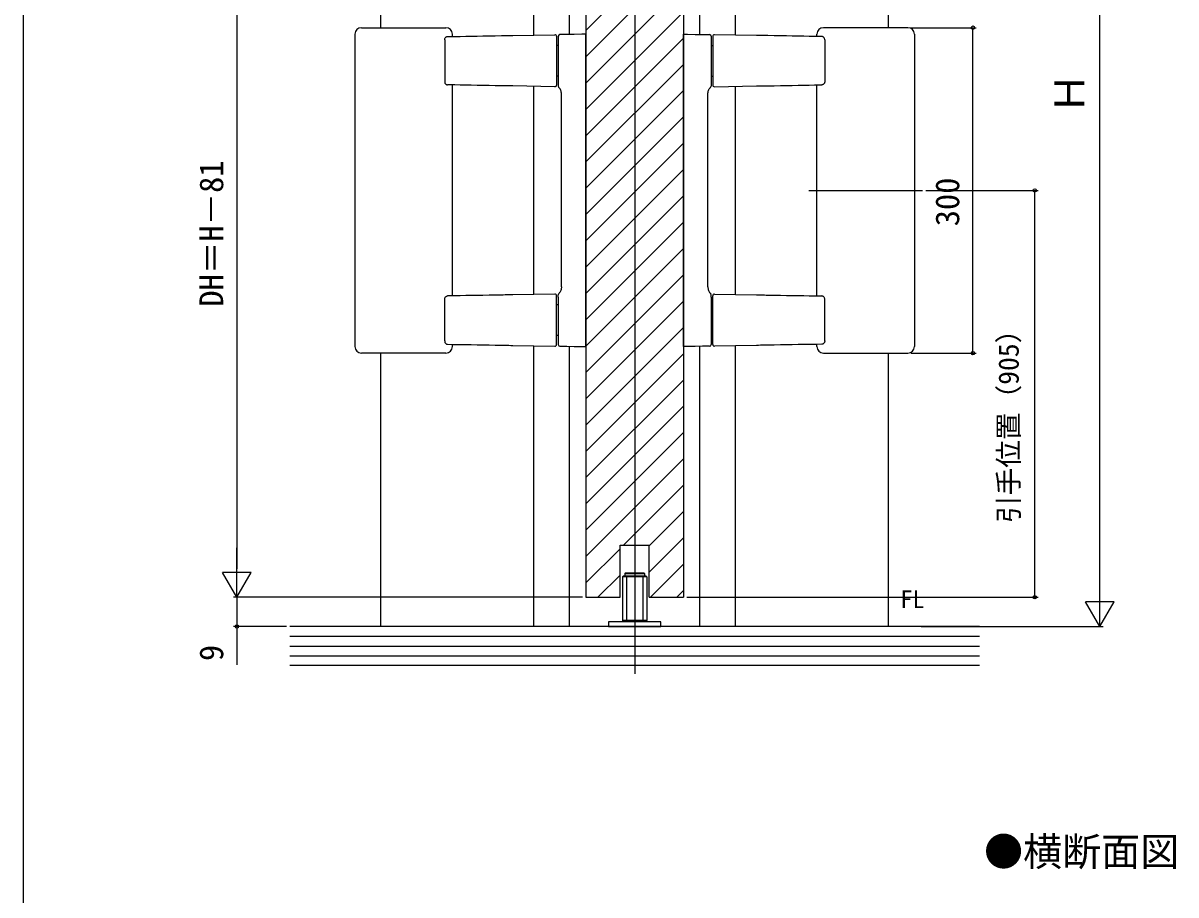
# Model space of a CAD drawing. Units: millimetres, scale not verified. Extents: x -438 to 438, y -652 to 649.
# Drawn here: x -437.5 to -83.1, y -10.7 to 257.2 of the extents above; entities that cross this region are included whole.
import ezdxf
from ezdxf.enums import TextEntityAlignment as Align

# ---------------------------------------------------------------- set-up
doc = ezdxf.new("R2010")
doc.units = ezdxf.units.MM
doc.header["$LTSCALE"] = 4
for name, color, linetype in [('0-2_USER1', 3, 'Continuous'), ('0-5_YKK_12', 2, 'Continuous'), ('0-6_YKK_13', 4, 'Continuous'), ('0-7_YKK_D', 6, 'Continuous'), ('0-8_YKK_ZWAK', 7, 'Continuous'), ('0-9_YSS_K', 3, 'Continuous')]:
    doc.layers.add(name, color=color, linetype=linetype)
doc.styles.add('ＭＳ ゴシック', font='')
doc.styles.get('ＭＳ ゴシック').set_extended_font_data('MS Gothic')

msp = doc.modelspace()

# ---------------------------------------------------------------- linework, layer by layer
at = {"layer": '0-5_YKK_12'}
for p, q in [((-249.5, 448.3), (-249.5, 57.3)), ((-327.5, 255.803), (-327.5, 400.8)), ((-171.5, 255.803), (-171.5, 400.8)), ((-280.5, 253.531), (-280.5, 376.8)), ((-218.5, 253.531), (-218.5, 376.6)), ((-269.5, 253.716), (-269.5, 337.8)), ((-229.5, 253.716), (-229.5, 337.8)), ((-264.5, 329.3), (-264.5, 80.803)), ((-264.5, 254.947), (-234.5, 284.947)), ((-264.5, 246.865), (-234.5, 276.865)), ((-264.5, 238.783), (-234.5, 268.783)), ((-264.5, 230.701), (-234.5, 260.701)), ((-264.5, 222.619), (-234.5, 252.619)), ((-264.5, 214.536), (-234.5, 244.536)), ((-280.5, 173.831), (-280.5, 237.775)), ((-218.5, 173.831), (-218.5, 237.775)), ((-264.5, 206.454), (-234.5, 236.454)), ((-264.5, 198.372), (-234.5, 228.372)), ((-264.5, 190.29), (-234.5, 220.29)), ((-264.5, 182.207), (-234.5, 212.207)), ((-196, 205.803), (-161, 205.803)), ((-264.5, 174.125), (-234.5, 204.125)), ((-264.5, 166.043), (-234.5, 196.043)), ((-264.5, 157.961), (-234.5, 187.961)), ((-264.5, 149.878), (-234.5, 179.878)), ((-264.5, 141.796), (-234.5, 171.796)), ((-264.5, 133.714), (-234.5, 163.714)), ((-280.5, 71.8), (-280.5, 158.075)), ((-269.5, 71.8), (-269.5, 157.89)), ((-229.5, 71.8), (-229.5, 157.89)), ((-218.5, 71.8), (-218.5, 158.075)), ((-327.5, 71.8), (-327.5, 155.803)), ((-264.5, 125.632), (-234.5, 155.632)), ((-171.5, 71.8), (-171.5, 155.803)), ((-264.5, 117.55), (-234.5, 147.55)), ((-264.5, 109.467), (-234.5, 139.467)), ((-264.5, 101.385), (-234.5, 131.385)), ((-264.5, 93.303), (-234.5, 123.303)), ((-252.917, 96.803), (-234.5, 115.221)), ((-245, 96.638), (-234.5, 107.138)), ((-264.5, 85.221), (-254, 95.721)), ((-245, 88.556), (-234.5, 99.056)), ((-245, 80.803), (-245, 96.803)), ((-244.671, 80.803), (-234.5, 90.974)), ((-260.835, 80.803), (-254, 87.638)), ((-236.588, 80.803), (-234.5, 82.892)), ((-264.5, 80.803), (-254, 80.803)), ((-245, 80.803), (-234.5, 80.803))]:
    msp.add_line(p, q, dxfattribs=at)
for points in [[(-264.5, 329.3), (-234.5, 329.3), (-234.5, 80.803)], [(-254, 80.803), (-254, 96.803), (-245, 96.803)]]:
    msp.add_lwpolyline(points, dxfattribs=at)
at = {"layer": '0-6_YKK_13'}
for p, q in [((-333.5, 255.803), (-330.528, 255.803)), ((-330.528, 255.803), (-328.985, 255.803)), ((-328.985, 255.803), (-312.015, 255.803)), ((-312.015, 255.803), (-310.472, 255.803)), ((-310.472, 255.803), (-307.5, 255.803)), ((-188.528, 255.803), (-191.5, 255.803)), ((-186.985, 255.803), (-188.528, 255.803)), ((-170.015, 255.803), (-186.985, 255.803)), ((-168.472, 255.803), (-170.015, 255.803)), ((-165.5, 255.803), (-168.472, 255.803)), ((-335.5, 253.803), (-335.5, 157.803)), ((-307.906, 252.06), (-307.906, 239.247)), ((-307.074, 253.066), (-305.306, 253.098)), ((-305.5, 253.095), (-305.5, 253.803)), ((-286.927, 253.419), (-274.009, 253.644)), ((-273.5, 253.144), (-273.5, 238.162)), ((-273, 252.668), (-273, 238.579)), ((-264.5, 253.803), (-265.772, 253.781)), ((-264.5, 252.804), (-264.5, 253.803)), ((-264.5, 158.803), (-264.5, 252.804)), ((-234.5, 253.803), (-233.228, 253.781)), ((-234.5, 252.804), (-234.5, 253.803)), ((-234.5, 158.803), (-234.5, 252.804)), ((-226, 252.668), (-226, 238.579)), ((-225.5, 253.144), (-225.5, 238.162)), ((-212.073, 253.419), (-224.991, 253.644)), ((-191.926, 253.066), (-193.694, 253.098)), ((-193.5, 253.095), (-193.5, 253.803)), ((-191.094, 252.06), (-191.094, 239.247)), ((-163.5, 253.803), (-163.5, 157.803)), ((-273, 250.353), (-273.5, 250.353)), ((-226, 250.353), (-225.5, 250.353)), ((-305.306, 238.208), (-307.074, 238.24)), ((-305.5, 173.395), (-305.5, 238.212)), ((-274.009, 237.662), (-286.927, 237.888)), ((-273, 240.953), (-273.5, 240.953)), ((-226, 240.953), (-225.5, 240.953)), ((-224.991, 237.662), (-212.073, 237.888)), ((-193.694, 238.208), (-191.926, 238.24)), ((-193.5, 173.395), (-193.5, 238.212)), ((-272, 176.204), (-272, 235.403)), ((-227, 176.204), (-227, 235.403)), ((-274.009, 173.944), (-286.927, 173.719)), ((-224.991, 173.944), (-212.073, 173.719)), ((-307.906, 159.547), (-307.906, 172.36)), ((-305.306, 173.398), (-307.074, 173.366)), ((-273.5, 158.462), (-273.5, 173.444)), ((-273, 170.653), (-273.5, 170.653)), ((-273, 173.028), (-273, 158.938)), ((-226, 173.028), (-226, 158.938)), ((-226, 170.653), (-225.5, 170.653)), ((-225.5, 158.462), (-225.5, 173.444)), ((-193.694, 173.398), (-191.926, 173.366)), ((-191.094, 159.547), (-191.094, 172.36)), ((-273, 161.253), (-273.5, 161.253)), ((-226, 161.253), (-225.5, 161.253)), ((-307.074, 158.54), (-305.306, 158.508)), ((-305.5, 157.803), (-305.5, 158.512)), ((-286.927, 158.188), (-274.009, 157.962)), ((-212.073, 158.188), (-224.991, 157.962)), ((-191.926, 158.54), (-193.694, 158.508)), ((-193.5, 157.803), (-193.5, 158.512)), ((-330.528, 155.803), (-333.5, 155.803)), ((-328.985, 155.803), (-330.528, 155.803)), ((-312.015, 155.803), (-328.985, 155.803)), ((-310.472, 155.803), (-312.015, 155.803)), ((-307.5, 155.803), (-310.472, 155.803)), ((-191.5, 155.803), (-188.528, 155.803)), ((-188.528, 155.803), (-186.985, 155.803)), ((-186.985, 155.803), (-170.015, 155.803)), ((-170.015, 155.803), (-168.472, 155.803)), ((-168.472, 155.803), (-165.5, 155.803)), ((-253.25, 87.1), (-253.05, 87.3)), ((-245.95, 87.3), (-253.05, 87.3)), ((-252.5, 88.1), (-252.3, 88.3)), ((-252.5, 88.1), (-252.5, 87.3)), ((-252.5, 88.1), (-246.5, 88.1)), ((-252.3, 88.3), (-246.7, 88.3)), ((-252, 87.3), (-252, 73.3)), ((-247, 87.3), (-247, 73.3)), ((-246.5, 88.1), (-246.7, 88.3)), ((-246.5, 88.1), (-246.5, 87.3)), ((-245.75, 87.1), (-245.95, 87.3)), ((-245.75, 87.1), (-245.75, 73.7)), ((-249.5, 83.725), (-249.5, 62.968)), ((-245.75, 73.7), (-253.25, 73.7)), ((-253.05, 73.5), (-253.25, 73.7)), ((-245.95, 73.5), (-253.05, 73.5)), ((-245.95, 73.5), (-245.75, 73.7))]:
    msp.add_line(p, q, dxfattribs=at)
for points in [[(-307.906, 252.06), (-307.9, 252.216), (-307.868, 252.368), (-307.82, 252.51), (-307.754, 252.641), (-307.672, 252.759), (-307.576, 252.861), (-307.466, 252.945), (-307.344, 253.009), (-307.212, 253.052), (-307.074, 253.066)], [(-305.306, 253.098), (-305.113, 253.101), (-304.935, 253.105), (-304.779, 253.107)], [(-304.779, 253.107), (-303.133, 253.136), (-301.444, 253.165), (-299.713, 253.196), (-297.941, 253.227), (-296.129, 253.258), (-294.28, 253.29), (-292.394, 253.323), (-290.473, 253.357)], [(-290.473, 253.357), (-289.929, 253.366), (-289.359, 253.376), (-288.77, 253.387), (-288.165, 253.397), (-287.549, 253.408), (-286.927, 253.419)], [(-273, 253.163), (-273, 253.153), (-273, 253.122), (-273, 253.069), (-273, 252.995), (-273, 252.901), (-273, 252.789), (-273, 252.668)], [(-265.772, 253.781), (-268.073, 253.741), (-270.32, 253.702), (-272.509, 253.663)], [(-233.228, 253.781), (-230.927, 253.741), (-228.68, 253.702), (-226.491, 253.663)], [(-226, 253.163), (-226, 253.153), (-226, 253.122), (-226, 253.069), (-226, 252.995), (-226, 252.901), (-226, 252.789), (-226, 252.668)], [(-208.527, 253.357), (-209.071, 253.366), (-209.641, 253.376), (-210.23, 253.387), (-210.835, 253.397), (-211.451, 253.408), (-212.073, 253.419)], [(-194.221, 253.107), (-195.867, 253.136), (-197.556, 253.165), (-199.287, 253.196), (-201.059, 253.227), (-202.871, 253.258), (-204.72, 253.29), (-206.606, 253.323), (-208.527, 253.357)], [(-193.694, 253.098), (-193.887, 253.101), (-194.065, 253.105), (-194.221, 253.107)], [(-191.094, 252.06), (-191.1, 252.216), (-191.132, 252.368), (-191.18, 252.51), (-191.246, 252.641), (-191.328, 252.759), (-191.424, 252.861), (-191.534, 252.945), (-191.656, 253.009), (-191.788, 253.052), (-191.926, 253.066)], [(-307.906, 239.247), (-307.9, 239.091), (-307.868, 238.939), (-307.82, 238.796), (-307.754, 238.665), (-307.672, 238.548), (-307.576, 238.446), (-307.466, 238.361), (-307.344, 238.297), (-307.212, 238.254), (-307.074, 238.24)], [(-304.779, 238.199), (-304.935, 238.202), (-305.113, 238.205), (-305.306, 238.208)], [(-290.473, 237.949), (-292.394, 237.983), (-294.28, 238.016), (-296.129, 238.048), (-297.941, 238.08), (-299.713, 238.111), (-301.444, 238.141), (-303.133, 238.17), (-304.779, 238.199)], [(-286.927, 237.888), (-287.549, 237.898), (-288.165, 237.909), (-288.77, 237.92), (-289.359, 237.93), (-289.929, 237.94), (-290.473, 237.949)], [(-273, 238.579), (-273, 238.426), (-273, 238.294), (-273, 238.194), (-273, 238.082), (-273, 237.864)], [(-272, 235.404), (-272.007, 235.69), (-272.052, 235.973), (-272.12, 236.25), (-272.21, 236.517), (-272.322, 236.767), (-272.443, 236.984), (-272.546, 237.14), (-272.618, 237.238), (-272.668, 237.3), (-272.705, 237.345), (-272.76, 237.407), (-272.801, 237.451), (-272.83, 237.479)], [(-227, 235.404), (-226.993, 235.69), (-226.948, 235.973), (-226.88, 236.25), (-226.79, 236.517), (-226.678, 236.767), (-226.557, 236.984), (-226.454, 237.14), (-226.382, 237.238), (-226.332, 237.3), (-226.295, 237.345), (-226.24, 237.407), (-226.199, 237.451), (-226.17, 237.479)], [(-226, 238.579), (-226, 238.426), (-226, 238.294), (-226, 238.194), (-226, 238.082), (-226, 237.864)], [(-212.073, 237.888), (-211.451, 237.898), (-210.835, 237.909), (-210.23, 237.92), (-209.641, 237.93), (-209.071, 237.94), (-208.527, 237.949)], [(-208.527, 237.949), (-206.606, 237.983), (-204.72, 238.016), (-202.871, 238.048), (-201.059, 238.08), (-199.287, 238.111), (-197.556, 238.141), (-195.867, 238.17), (-194.221, 238.199)], [(-194.221, 238.199), (-194.065, 238.202), (-193.887, 238.205), (-193.694, 238.208)], [(-191.094, 239.247), (-191.1, 239.091), (-191.132, 238.939), (-191.18, 238.796), (-191.246, 238.665), (-191.328, 238.548), (-191.424, 238.446), (-191.534, 238.361), (-191.656, 238.297), (-191.788, 238.254), (-191.926, 238.24)], [(-290.473, 173.657), (-292.394, 173.623), (-294.28, 173.59), (-296.129, 173.558), (-297.941, 173.527), (-299.713, 173.496), (-301.444, 173.465), (-303.133, 173.436), (-304.779, 173.407)], [(-286.927, 173.719), (-287.549, 173.708), (-288.165, 173.697), (-288.77, 173.687), (-289.359, 173.676), (-289.929, 173.666), (-290.473, 173.657)], [(-273, 173.028), (-273, 173.18), (-273, 173.312), (-273, 173.413), (-273, 173.524), (-273, 173.742)], [(-272, 176.202), (-272.007, 175.916), (-272.052, 175.633), (-272.12, 175.356), (-272.21, 175.089), (-272.322, 174.839), (-272.443, 174.623), (-272.546, 174.466), (-272.618, 174.369), (-272.668, 174.306), (-272.705, 174.262), (-272.76, 174.199), (-272.801, 174.156), (-272.83, 174.128)], [(-227, 176.202), (-226.993, 175.916), (-226.948, 175.633), (-226.88, 175.356), (-226.79, 175.089), (-226.678, 174.839), (-226.557, 174.623), (-226.454, 174.466), (-226.382, 174.369), (-226.332, 174.306), (-226.295, 174.262), (-226.24, 174.199), (-226.199, 174.156), (-226.17, 174.128)], [(-226, 173.028), (-226, 173.18), (-226, 173.312), (-226, 173.413), (-226, 173.524), (-226, 173.742)], [(-212.073, 173.719), (-211.451, 173.708), (-210.835, 173.697), (-210.23, 173.687), (-209.641, 173.676), (-209.071, 173.666), (-208.527, 173.657)], [(-208.527, 173.657), (-206.606, 173.623), (-204.72, 173.59), (-202.871, 173.558), (-201.059, 173.527), (-199.287, 173.496), (-197.556, 173.465), (-195.867, 173.436), (-194.221, 173.407)], [(-307.906, 172.359), (-307.9, 172.516), (-307.868, 172.668), (-307.82, 172.81), (-307.754, 172.941), (-307.672, 173.059), (-307.576, 173.161), (-307.466, 173.245), (-307.344, 173.309), (-307.212, 173.352), (-307.074, 173.366)], [(-304.779, 173.407), (-304.935, 173.405), (-305.113, 173.401), (-305.306, 173.398)], [(-194.221, 173.407), (-194.065, 173.405), (-193.887, 173.401), (-193.694, 173.398)], [(-191.094, 172.359), (-191.1, 172.516), (-191.132, 172.668), (-191.18, 172.81), (-191.246, 172.941), (-191.328, 173.059), (-191.424, 173.161), (-191.534, 173.245), (-191.656, 173.309), (-191.788, 173.352), (-191.926, 173.366)], [(-307.906, 159.547), (-307.9, 159.391), (-307.868, 159.239), (-307.82, 159.096), (-307.754, 158.965), (-307.672, 158.848), (-307.576, 158.746), (-307.466, 158.661), (-307.344, 158.597), (-307.212, 158.554), (-307.074, 158.54)], [(-191.094, 159.547), (-191.1, 159.391), (-191.132, 159.239), (-191.18, 159.096), (-191.246, 158.965), (-191.328, 158.848), (-191.424, 158.746), (-191.534, 158.661), (-191.656, 158.597), (-191.788, 158.554), (-191.926, 158.54)], [(-305.306, 158.508), (-305.113, 158.505), (-304.935, 158.502), (-304.779, 158.499)], [(-304.779, 158.499), (-303.133, 158.47), (-301.444, 158.441), (-299.713, 158.411), (-297.941, 158.38), (-296.129, 158.348), (-294.28, 158.316), (-292.394, 158.283), (-290.473, 158.249)], [(-290.473, 158.249), (-289.929, 158.24), (-289.359, 158.23), (-288.77, 158.22), (-288.165, 158.209), (-287.549, 158.198), (-286.927, 158.188)], [(-273, 158.938), (-273, 158.771), (-273, 158.63), (-273, 158.525), (-273, 158.463), (-273, 158.443)], [(-272.509, 157.943), (-270.32, 157.905), (-268.073, 157.866), (-265.772, 157.825)], [(-265.772, 157.825), (-264.5, 157.803), (-264.5, 158.803)], [(-233.228, 157.825), (-234.5, 157.803), (-234.5, 158.803)], [(-226.491, 157.943), (-228.68, 157.905), (-230.927, 157.866), (-233.228, 157.825)], [(-226, 158.938), (-226, 158.771), (-226, 158.63), (-226, 158.525), (-226, 158.463), (-226, 158.443)], [(-208.527, 158.249), (-209.071, 158.24), (-209.641, 158.23), (-210.23, 158.22), (-210.835, 158.209), (-211.451, 158.198), (-212.073, 158.188)], [(-194.221, 158.499), (-195.867, 158.47), (-197.556, 158.441), (-199.287, 158.411), (-201.059, 158.38), (-202.871, 158.348), (-204.72, 158.316), (-206.606, 158.283), (-208.527, 158.249)], [(-193.694, 158.508), (-193.887, 158.505), (-194.065, 158.502), (-194.221, 158.499)], [(-245.75, 87.1), (-253.25, 87.1), (-253.25, 73.7)]]:
    msp.add_lwpolyline(points, dxfattribs=at)
msp.add_lwpolyline([(-257.5, 71.8), (-241.5, 71.8), (-241.5, 73.3), (-257.5, 73.3)], close=True, dxfattribs=at)
for centre, radius, start, end in [((-333.5, 253.803), 2, 90, 180), ((-307.5, 253.803), 2, 0, 90), ((-191.5, 253.803), 2, 90, 180), ((-165.5, 253.803), 2, 0, 90), ((-274, 253.144), 0.5, 360, 91), ((-272.5, 253.163), 0.5, 91, 180), ((-226.5, 253.163), 0.5, 0, 89), ((-225, 253.144), 0.5, 89, 180), ((-274, 238.162), 0.5, 269, 360), ((-272.451, 237.876), 0.549, 181.22314, 226.35948), ((-226.549, 237.876), 0.549, 313.64052, 358.77686), ((-225, 238.162), 0.5, 180, 271), ((-274, 173.444), 0.5, 0, 91), ((-272.451, 173.73), 0.549, 133.64052, 178.77686), ((-226.549, 173.73), 0.549, 1.22314, 46.35948), ((-225, 173.444), 0.5, 89, 180), ((-333.5, 157.803), 2, 180, 270), ((-307.5, 157.803), 2, 270, 0), ((-274, 158.462), 0.5, 269, 0), ((-272.5, 158.443), 0.5, 180, 269), ((-226.5, 158.443), 0.5, 271, 0), ((-225, 158.462), 0.5, 180, 271), ((-191.5, 157.803), 2, 180, 270), ((-165.5, 157.803), 2, 270, 0)]:
    msp.add_arc(centre, radius, start, end, dxfattribs=at)
at = {"layer": '0-7_YKK_D'}
for p, q in [((-106.525, 80.55), (-106.525, 392.05)), ((-371.773, 320.55), (-371.773, 89.553)), ((-164.5, 255.803), (-144.542, 255.803)), ((-145.542, 155.803), (-145.542, 255.803)), ((-160, 205.803), (-125.525, 205.803)), ((-126.525, 80.803), (-126.525, 205.803)), ((-164.5, 155.803), (-144.542, 155.803)), ((-371.773, 80.803), (-371.773, 95.959)), ((-371.773, 80.803), (-376.148, 88.381)), ((-367.398, 88.381), (-376.148, 88.381)), ((-371.773, 80.803), (-367.398, 88.381)), ((-106.525, 71.8), (-106.525, 86.955)), ((-265.5, 80.803), (-372.773, 80.803)), ((-265.5, 80.803), (-372.773, 80.803)), ((-233.5, 80.803), (-125.525, 80.803)), ((-106.525, 71.8), (-110.9, 79.378)), ((-102.15, 79.378), (-110.9, 79.378)), ((-106.525, 71.8), (-102.15, 79.378)), ((-356.518, 71.8), (-372.773, 71.8)), ((-161.45, 71.8), (-105.525, 71.8))]:
    msp.add_line(p, q, dxfattribs=at)
msp.add_lwpolyline([(-371.773, 80.803), (-371.773, 71.8), (-371.773, 59.993)], dxfattribs=at)
for centre in [(-145.542, 255.803), (-126.525, 205.803), (-145.542, 155.803), (-126.525, 80.803), (-371.773, 71.8)]:
    msp.add_circle(centre, 0.531, dxfattribs=at)
at = {"layer": '0-8_YKK_ZWAK'}
msp.add_line((-437.5, 622.8), (-437.5, -652.2), dxfattribs=at)
at = {"layer": '0-9_YSS_K'}
for p, q in [((-266, 71.8), (-355.518, 71.8)), ((-143.482, 71.8), (-266, 71.8)), ((-143.482, 59.8), (-355.518, 59.8))]:
    msp.add_line(p, q, dxfattribs=at)
for points in [[(-355.518, 68.8), (-266, 68.8), (-143.482, 68.8)], [(-355.518, 65.8), (-266, 65.8), (-143.482, 65.8)], [(-355.518, 62.8), (-266, 62.8), (-143.482, 62.8)]]:
    msp.add_lwpolyline(points, dxfattribs=at)

# ---------------------------------------------------------------- texts
at = {"layer": '0-2_USER1', "style": 'ＭＳ ゴシック'}
for s, height, p in [('FL', 5.499, (-167.852, 75.8)), ('●横断面図', 8.798, (-142.115, -4.387))]:
    msp.add_text(s, height=height, dxfattribs=at).set_placement(p, align=Align.BOTTOM_LEFT)
at = {"layer": '0-7_YKK_D', "style": 'ＭＳ ゴシック'}
for s, height, p in [('Ｈ', 9.164, (-108.525, 229.34)), ('DH＝H－81', 7.331, (-373.773, 170.08)), ('300', 7.331, (-147.542, 194.78)), ('引手位置（905）', 6.232, (-129.588, 103.58)), ('9', 7.331, (-373.773, 61.198))]:
    msp.add_text(s, height=height, rotation=90, dxfattribs=at).set_placement(p, align=Align.BOTTOM_LEFT)

doc.saveas('drawing.dxf')
